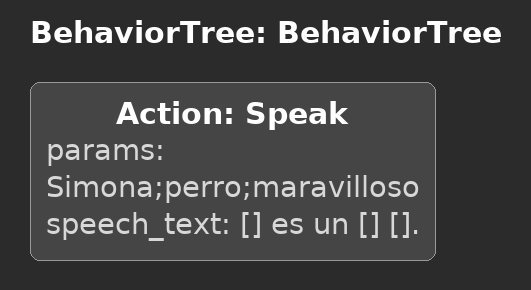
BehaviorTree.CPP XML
<?xml version="1.0"?>
<root main_tree_to_execute="BehaviorTree">
    <BehaviorTree ID="BehaviorTree">
        <Action ID="Speak" params="Simona;perro;maravilloso" speech_text="[] es un [] []."/>
    </BehaviorTree>
</root>
